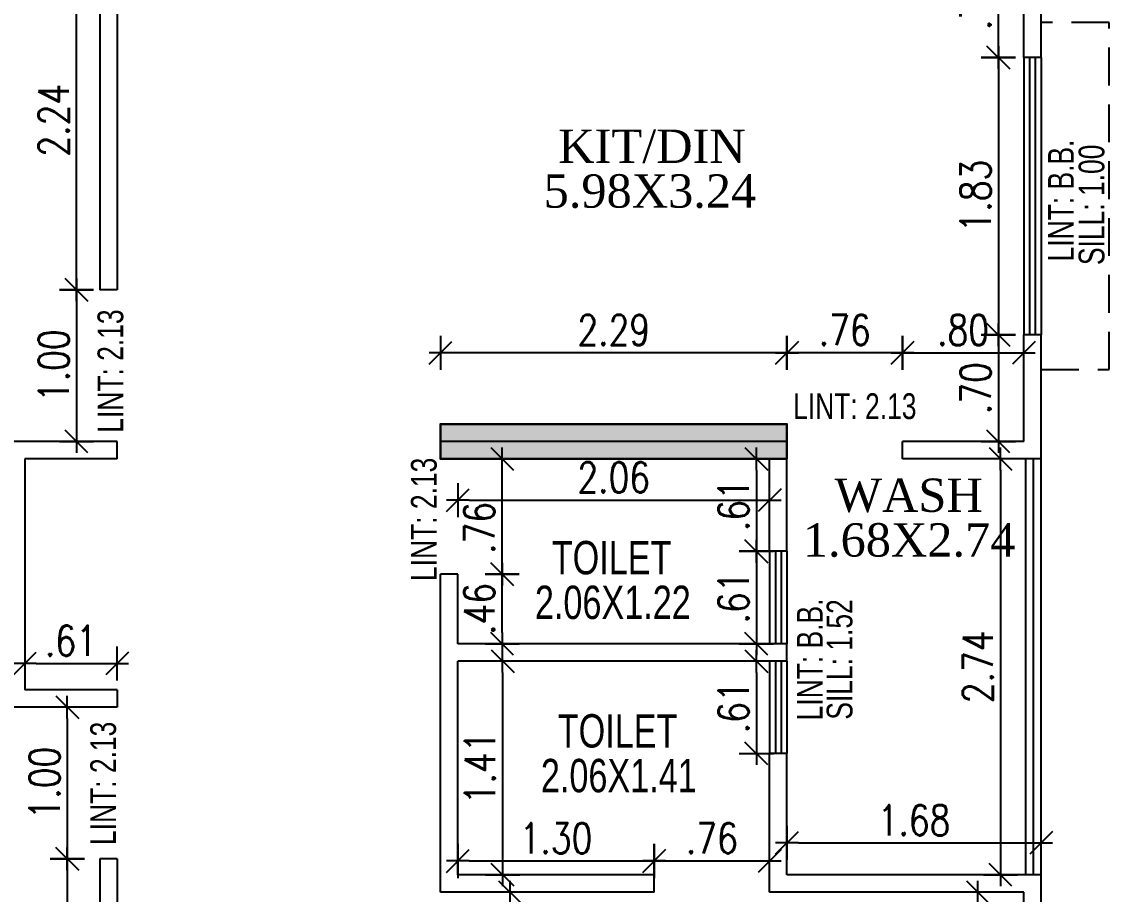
# Model space of a CAD drawing. Header units: inches. Extents: x 14331 to 14549, y 2557 to 2714.
# Drawn here: x 14389.83 to 14397.01, y 2582.8 to 2588.55 of the extents above; entities that cross this region are included whole.
import ezdxf
from ezdxf.enums import TextEntityAlignment as Align

# ---------------------------------------------------------------- set-up
doc = ezdxf.new("R2010")
doc.units = ezdxf.units.IN
doc.header["$LTSCALE"] = 0.25
doc.header["$MEASUREMENT"] = 0
doc.header["$PDMODE"] = 35
doc.linetypes.add('DASHEDX2', pattern=[1.5, 1, -0.5])
for name, color, linetype in [('dimension', 7, 'Continuous'), ('proj-internal', 1, 'DASHEDX2'), ('steel', 251, 'Continuous'), ('text-large', 7, 'Continuous'), ('wall', 7, 'Continuous'), ('windows', 96, 'Continuous'), ('WORK TEX', 6, 'Continuous')]:
    doc.layers.add(name, color=color, linetype=linetype)
doc.layers.add('P-COL', color=7, linetype='Continuous', lineweight=30)
doc.layers.add('P-COLHAT', color=8, linetype='Continuous', lineweight=25)
doc.styles.add('ARIAL', font='TIMES_0.TTF')
doc.styles.add('ARL', font='swisscl_0.ttf')
doc.styles.add('romans', font='romans.shx', dxfattribs={"width": 0.8})
doc.dimstyles.new('minitick-100', dxfattribs={"dimscale": 0.1, "dimtxt": 2, "dimasz": 0.75, "dimexe": 0.03125, "dimexo": 0.25, "dimgap": 0.5, "dimtad": 1, "dimzin": 4, "dimdsep": 46, "dimtxsty": 'romans', "dimblk1": 'MINITICK', "dimblk2": 'MINITICK', "dimsah": 1, "dimcen": 1, "dimse1": 1, "dimse2": 1, "dimclrd": 252, "dimclre": 256, "dimclrt": 256, "dimadec": 3, "dimazin": 0, "dimtfac": 0.8, "dimtix": 1, "dimtmove": 2, "dimatfit": 3, "dimfxl": 0, "dimtolj": 1, "dimtzin": 3, "dimarcsym": 0})

# ---------------------------------------------------------------- blocks, each defined once
blk = doc.blocks.new('BLC-A')
at = {"layer": 'P-COLHAT', "lineweight": 30}
blk.add_hatch(color=256, dxfattribs=at).paths.add_polyline_path([(1.1643, -3.3537), (1.1643, -3.1237), (-1.1223, -3.1237), (-1.1223, -3.3537)])
at = {"layer": 'P-COL'}
blk.add_lwpolyline([(1.1643, -3.3537), (1.1643, -3.1237), (-1.1223, -3.1237), (-1.1223, -3.3537)], close=True, dxfattribs=at)
blk = doc.blocks.new('MINITICK')
at = {"color": 7}
for p, q in [((1, 1), (-1, -1)), ((0, -1.5), (0, 1.5)), ((-1, 0), (1, 0))]:
    blk.add_line(p, q, dxfattribs=at)
blk = doc.blocks.new('*D204')
at = {"layer": 'Defpoints', "color": 0, "ltscale": 10, "transparency": 16777216}
for p in [(14390.1943, 2589.0226), (14390.3485, 2589.0226), (14390.3485, 2586.7842)]:
    blk.add_point(p, dxfattribs=at)
at = {"layer": 'dimension', "color": 252, "lineweight": -2, "ltscale": 10, "transparency": 16777216}
blk.add_line((14390.1943, 2586.8592), (14390.1943, 2588.9476), dxfattribs=at)
at = {"layer": 'dimension', "color": 252, "lineweight": -2, "ltscale": 10, "transparency": 16777216, "xscale": 0.07500000000000001, "yscale": 0.07500000000000001, "zscale": 0.07500000000000001}
for p, rotation in [((14390.1943, 2589.0226), 90), ((14390.1943, 2586.7842), 270)]:
    blk.add_blockref('MINITICK', p, dxfattribs=dict(at, rotation=rotation))
at = {"layer": 'dimension', "ltscale": 10, "transparency": 16777216, "insert": (14390.0443, 2587.9034), "char_height": 0.2, "attachment_point": 5, "rotation": 90, "style": 'romans'}
blk.add_mtext('\\A1;2.24', dxfattribs=at)
blk = doc.blocks.new('*D205')
at = {"layer": 'Defpoints', "color": 0, "ltscale": 10, "transparency": 16777216}
for p in [(14390.3485, 2586.7842), (14390.1943, 2585.7833), (14390.3485, 2585.7833)]:
    blk.add_point(p, dxfattribs=at)
at = {"layer": 'dimension', "color": 252, "lineweight": -2, "ltscale": 10, "transparency": 16777216}
blk.add_line((14390.1943, 2586.7092), (14390.1943, 2585.8583), dxfattribs=at)
at = {"layer": 'dimension', "color": 252, "lineweight": -2, "ltscale": 10, "transparency": 16777216, "xscale": 0.07500000000000001, "yscale": 0.07500000000000001, "zscale": 0.07500000000000001}
for p, rotation in [((14390.1943, 2586.7842), 90), ((14390.1943, 2585.7833), 270)]:
    blk.add_blockref('MINITICK', p, dxfattribs=dict(at, rotation=rotation))
at = {"layer": 'dimension', "ltscale": 10, "transparency": 16777216, "insert": (14390.0443, 2586.2837), "char_height": 0.2, "attachment_point": 5, "rotation": 90, "style": 'romans'}
blk.add_mtext('\\A1;1.00', dxfattribs=at)
blk = doc.blocks.new('*D208')
at = {"layer": 'Defpoints', "color": 0, "ltscale": 10, "transparency": 16777216}
for p in [(14396.2784, 2589.0226), (14396.4461, 2589.0226), (14396.4461, 2588.318)]:
    blk.add_point(p, dxfattribs=at)
at = {"layer": 'dimension', "color": 252, "lineweight": -2, "ltscale": 10, "transparency": 16777216}
blk.add_line((14396.2784, 2588.393), (14396.2784, 2588.9476), dxfattribs=at)
at = {"layer": 'dimension', "color": 252, "lineweight": -2, "ltscale": 10, "transparency": 16777216, "xscale": 0.07500000000000001, "yscale": 0.07500000000000001, "zscale": 0.07500000000000001}
for p, rotation in [((14396.2784, 2589.0226), 90), ((14396.2784, 2588.318), 270)]:
    blk.add_blockref('MINITICK', p, dxfattribs=dict(at, rotation=rotation))
at = {"layer": 'dimension', "ltscale": 10, "transparency": 16777216, "insert": (14396.1284, 2588.6703), "char_height": 0.2, "attachment_point": 5, "rotation": 90, "style": 'romans'}
blk.add_mtext('\\A1;.70', dxfattribs=at)
blk = doc.blocks.new('*D209')
at = {"layer": 'Defpoints', "color": 0, "ltscale": 10, "transparency": 16777216}
for p in [(14396.4461, 2588.318), (14396.2784, 2586.488), (14396.4461, 2586.488)]:
    blk.add_point(p, dxfattribs=at)
at = {"layer": 'dimension', "color": 252, "lineweight": -2, "ltscale": 10, "transparency": 16777216}
blk.add_line((14396.2784, 2588.243), (14396.2784, 2586.563), dxfattribs=at)
at = {"layer": 'dimension', "color": 252, "lineweight": -2, "ltscale": 10, "transparency": 16777216, "xscale": 0.07500000000000001, "yscale": 0.07500000000000001, "zscale": 0.07500000000000001}
for p, rotation in [((14396.2784, 2588.318), 90), ((14396.2784, 2586.488), 270)]:
    blk.add_blockref('MINITICK', p, dxfattribs=dict(at, rotation=rotation))
at = {"layer": 'dimension', "ltscale": 10, "transparency": 16777216, "insert": (14396.1284, 2587.403), "char_height": 0.2, "attachment_point": 5, "rotation": 90, "style": 'romans'}
blk.add_mtext('\\A1;1.83', dxfattribs=at)
blk = doc.blocks.new('*D210')
at = {"layer": 'Defpoints', "color": 0, "ltscale": 10, "transparency": 16777216}
for p in [(14396.4461, 2586.488), (14396.2784, 2585.7833), (14396.4461, 2585.7833)]:
    blk.add_point(p, dxfattribs=at)
at = {"layer": 'dimension', "color": 252, "lineweight": -2, "ltscale": 10, "transparency": 16777216}
blk.add_line((14396.2784, 2586.413), (14396.2784, 2585.8583), dxfattribs=at)
at = {"layer": 'dimension', "color": 252, "lineweight": -2, "ltscale": 10, "transparency": 16777216, "xscale": 0.07500000000000001, "yscale": 0.07500000000000001, "zscale": 0.07500000000000001}
for p, rotation in [((14396.2784, 2586.488), 90), ((14396.2784, 2585.7833), 270)]:
    blk.add_blockref('MINITICK', p, dxfattribs=dict(at, rotation=rotation))
at = {"layer": 'dimension', "ltscale": 10, "transparency": 16777216, "insert": (14396.1284, 2586.1356), "char_height": 0.2, "attachment_point": 5, "rotation": 90, "style": 'romans'}
blk.add_mtext('\\A1;.70', dxfattribs=at)
blk = doc.blocks.new('*D211')
at = {"layer": 'Defpoints', "color": 0, "ltscale": 10, "transparency": 16777216}
for p in [(14396.4461, 2586.3693), (14395.6457, 2585.7833), (14396.4461, 2585.7833)]:
    blk.add_point(p, dxfattribs=at)
at = {"layer": 'dimension', "color": 252, "lineweight": -2, "ltscale": 10, "transparency": 16777216}
blk.add_line((14395.7207, 2586.3693), (14396.3711, 2586.3693), dxfattribs=at)
at = {"layer": 'dimension', "color": 252, "lineweight": -2, "ltscale": 10, "transparency": 16777216, "xscale": 0.07500000000000001, "yscale": 0.07500000000000001, "zscale": 0.07500000000000001, "rotation": 180}
blk.add_blockref('MINITICK', (14395.6457, 2586.3693), dxfattribs=at)
at = {"layer": 'dimension', "color": 252, "lineweight": -2, "ltscale": 10, "transparency": 16777216, "xscale": 0.07500000000000001, "yscale": 0.07500000000000001, "zscale": 0.07500000000000001}
blk.add_blockref('MINITICK', (14396.4461, 2586.3693), dxfattribs=at)
at = {"layer": 'dimension', "ltscale": 10, "transparency": 16777216, "insert": (14396.0459, 2586.5193), "char_height": 0.2, "attachment_point": 5, "style": 'romans'}
blk.add_mtext('\\A1;.80', dxfattribs=at)
blk = doc.blocks.new('*D212')
at = {"layer": 'Defpoints', "color": 0, "ltscale": 10, "transparency": 16777216}
for p in [(14394.8836, 2586.3693), (14394.8836, 2585.7833), (14395.6457, 2585.7261)]:
    blk.add_point(p, dxfattribs=at)
at = {"layer": 'dimension', "color": 252, "lineweight": -2, "ltscale": 10, "transparency": 16777216}
blk.add_line((14395.5707, 2586.3693), (14394.9586, 2586.3693), dxfattribs=at)
at = {"layer": 'dimension', "color": 252, "lineweight": -2, "ltscale": 10, "transparency": 16777216, "xscale": 0.07500000000000001, "yscale": 0.07500000000000001, "zscale": 0.07500000000000001, "rotation": 180}
blk.add_blockref('MINITICK', (14394.8836, 2586.3693), dxfattribs=at)
at = {"layer": 'dimension', "color": 252, "lineweight": -2, "ltscale": 10, "transparency": 16777216, "xscale": 0.07500000000000001, "yscale": 0.07500000000000001, "zscale": 0.07500000000000001}
blk.add_blockref('MINITICK', (14395.6457, 2586.3693), dxfattribs=at)
at = {"layer": 'dimension', "ltscale": 10, "transparency": 16777216, "insert": (14395.2647, 2586.5193), "char_height": 0.2, "attachment_point": 5, "style": 'romans'}
blk.add_mtext('\\A1;.76', dxfattribs=at)
blk = doc.blocks.new('*D213')
at = {"layer": 'Defpoints', "color": 0, "ltscale": 10, "transparency": 16777216}
for p in [(14392.597, 2586.3693), (14392.597, 2585.899), (14394.8836, 2585.899)]:
    blk.add_point(p, dxfattribs=at)
at = {"layer": 'dimension', "color": 252, "lineweight": -2, "ltscale": 10, "transparency": 16777216}
blk.add_line((14394.8086, 2586.3693), (14392.672, 2586.3693), dxfattribs=at)
at = {"layer": 'dimension', "color": 252, "lineweight": -2, "ltscale": 10, "transparency": 16777216, "xscale": 0.07500000000000001, "yscale": 0.07500000000000001, "zscale": 0.07500000000000001, "rotation": 180}
blk.add_blockref('MINITICK', (14392.597, 2586.3693), dxfattribs=at)
at = {"layer": 'dimension', "color": 252, "lineweight": -2, "ltscale": 10, "transparency": 16777216, "xscale": 0.07500000000000001, "yscale": 0.07500000000000001, "zscale": 0.07500000000000001}
blk.add_blockref('MINITICK', (14394.8836, 2586.3693), dxfattribs=at)
at = {"layer": 'dimension', "ltscale": 10, "transparency": 16777216, "insert": (14393.7403, 2586.5193), "char_height": 0.2, "attachment_point": 5, "style": 'romans'}
blk.add_mtext('\\A1;2.29', dxfattribs=at)
blk = doc.blocks.new('*D214')
at = {"layer": 'Defpoints', "color": 0, "ltscale": 10, "transparency": 16777216}
for p in [(14396.0459, 2585.669), (14396.0459, 2582.9251), (14396.293, 2582.9251)]:
    blk.add_point(p, dxfattribs=at)
at = {"layer": 'dimension', "color": 252, "lineweight": -2, "ltscale": 10, "transparency": 16777216}
blk.add_line((14396.293, 2585.594), (14396.293, 2583.0001), dxfattribs=at)
at = {"layer": 'dimension', "color": 252, "lineweight": -2, "ltscale": 10, "transparency": 16777216, "xscale": 0.07500000000000001, "yscale": 0.07500000000000001, "zscale": 0.07500000000000001}
for p, rotation in [((14396.293, 2585.669), 90), ((14396.293, 2582.9251), 270)]:
    blk.add_blockref('MINITICK', p, dxfattribs=dict(at, rotation=rotation))
at = {"layer": 'dimension', "ltscale": 10, "transparency": 16777216, "insert": (14396.143, 2584.297), "char_height": 0.2, "attachment_point": 5, "rotation": 90, "style": 'romans'}
blk.add_mtext('\\A1;2.74', dxfattribs=at)
blk = doc.blocks.new('*D215')
at = {"layer": 'Defpoints', "color": 0, "ltscale": 10, "transparency": 16777216}
for p in [(14396.5604, 2583.1352), (14394.8836, 2582.9251), (14396.5604, 2582.9251)]:
    blk.add_point(p, dxfattribs=at)
at = {"layer": 'dimension', "color": 252, "lineweight": -2, "ltscale": 10, "transparency": 16777216}
blk.add_line((14394.9586, 2583.1352), (14396.4854, 2583.1352), dxfattribs=at)
at = {"layer": 'dimension', "color": 252, "lineweight": -2, "ltscale": 10, "transparency": 16777216, "xscale": 0.07500000000000001, "yscale": 0.07500000000000001, "zscale": 0.07500000000000001, "rotation": 180}
blk.add_blockref('MINITICK', (14394.8836, 2583.1352), dxfattribs=at)
at = {"layer": 'dimension', "color": 252, "lineweight": -2, "ltscale": 10, "transparency": 16777216, "xscale": 0.07500000000000001, "yscale": 0.07500000000000001, "zscale": 0.07500000000000001}
blk.add_blockref('MINITICK', (14396.5604, 2583.1352), dxfattribs=at)
at = {"layer": 'dimension', "ltscale": 10, "transparency": 16777216, "insert": (14395.722, 2583.2852), "char_height": 0.2, "attachment_point": 5, "style": 'romans'}
blk.add_mtext('\\A1;1.68', dxfattribs=at)
blk = doc.blocks.new('*D216')
at = {"layer": 'Defpoints', "color": 0, "ltscale": 10, "transparency": 16777216}
for p in [(14394.7692, 2585.669), (14394.6813, 2585.0592), (14394.7692, 2585.0592)]:
    blk.add_point(p, dxfattribs=at)
at = {"layer": 'dimension', "color": 252, "lineweight": -2, "ltscale": 10, "transparency": 16777216}
blk.add_line((14394.6813, 2585.594), (14394.6813, 2585.1342), dxfattribs=at)
at = {"layer": 'dimension', "color": 252, "lineweight": -2, "ltscale": 10, "transparency": 16777216, "xscale": 0.07500000000000001, "yscale": 0.07500000000000001, "zscale": 0.07500000000000001}
for p, rotation in [((14394.6813, 2585.669), 90), ((14394.6813, 2585.0592), 270)]:
    blk.add_blockref('MINITICK', p, dxfattribs=dict(at, rotation=rotation))
at = {"layer": 'dimension', "ltscale": 10, "transparency": 16777216, "insert": (14394.5313, 2585.3641), "char_height": 0.2, "attachment_point": 5, "rotation": 90, "style": 'romans'}
blk.add_mtext('\\A1;.61', dxfattribs=at)
blk = doc.blocks.new('*D217')
at = {"layer": 'Defpoints', "color": 0, "ltscale": 10, "transparency": 16777216}
for p in [(14394.8073, 2585.0592), (14394.6813, 2584.4495), (14394.8073, 2584.4495)]:
    blk.add_point(p, dxfattribs=at)
at = {"layer": 'dimension', "color": 252, "lineweight": -2, "ltscale": 10, "transparency": 16777216}
blk.add_line((14394.6813, 2584.9842), (14394.6813, 2584.5245), dxfattribs=at)
at = {"layer": 'dimension', "color": 252, "lineweight": -2, "ltscale": 10, "transparency": 16777216, "xscale": 0.07500000000000001, "yscale": 0.07500000000000001, "zscale": 0.07500000000000001}
for p, rotation in [((14394.6813, 2585.0592), 90), ((14394.6813, 2584.4495), 270)]:
    blk.add_blockref('MINITICK', p, dxfattribs=dict(at, rotation=rotation))
at = {"layer": 'dimension', "ltscale": 10, "transparency": 16777216, "insert": (14394.5313, 2584.7544), "char_height": 0.2, "attachment_point": 5, "rotation": 90, "style": 'romans'}
blk.add_mtext('\\A1;.61', dxfattribs=at)
blk = doc.blocks.new('*D218')
at = {"layer": 'Defpoints', "color": 0, "ltscale": 10, "transparency": 16777216}
for p in [(14394.7692, 2585.3966), (14394.7692, 2585.2957), (14392.7113, 2584.909)]:
    blk.add_point(p, dxfattribs=at)
at = {"layer": 'dimension', "color": 252, "lineweight": -2, "ltscale": 10, "transparency": 16777216}
blk.add_line((14392.7863, 2585.3966), (14394.6942, 2585.3966), dxfattribs=at)
at = {"layer": 'dimension', "color": 252, "lineweight": -2, "ltscale": 10, "transparency": 16777216, "xscale": 0.07500000000000001, "yscale": 0.07500000000000001, "zscale": 0.07500000000000001, "rotation": 180}
blk.add_blockref('MINITICK', (14392.7113, 2585.3966), dxfattribs=at)
at = {"layer": 'dimension', "color": 252, "lineweight": -2, "ltscale": 10, "transparency": 16777216, "xscale": 0.07500000000000001, "yscale": 0.07500000000000001, "zscale": 0.07500000000000001}
blk.add_blockref('MINITICK', (14394.7692, 2585.3966), dxfattribs=at)
at = {"layer": 'dimension', "ltscale": 10, "transparency": 16777216, "insert": (14393.7403, 2585.5466), "char_height": 0.2, "attachment_point": 5, "style": 'romans'}
blk.add_mtext('\\A1;2.06', dxfattribs=at)
blk = doc.blocks.new('*D219')
at = {"layer": 'Defpoints', "color": 0, "ltscale": 10, "transparency": 16777216}
for p in [(14392.7113, 2584.3351), (14392.7113, 2582.9251), (14393.0071, 2582.9251)]:
    blk.add_point(p, dxfattribs=at)
at = {"layer": 'dimension', "color": 252, "lineweight": -2, "ltscale": 10, "transparency": 16777216}
blk.add_line((14393.0071, 2584.2601), (14393.0071, 2583.0001), dxfattribs=at)
at = {"layer": 'dimension', "color": 252, "lineweight": -2, "ltscale": 10, "transparency": 16777216, "xscale": 0.07500000000000001, "yscale": 0.07500000000000001, "zscale": 0.07500000000000001}
for p, rotation in [((14393.0071, 2584.3351), 90), ((14393.0071, 2582.9251), 270)]:
    blk.add_blockref('MINITICK', p, dxfattribs=dict(at, rotation=rotation))
at = {"layer": 'dimension', "ltscale": 10, "transparency": 16777216, "insert": (14392.8571, 2583.6301), "char_height": 0.2, "attachment_point": 5, "rotation": 90, "style": 'romans'}
blk.add_mtext('\\A1;1.41', dxfattribs=at)
blk = doc.blocks.new('*D220')
at = {"layer": 'Defpoints', "color": 0, "ltscale": 10, "transparency": 16777216}
for p in [(14394.7692, 2584.3351), (14394.6813, 2583.7254), (14394.7692, 2583.7254)]:
    blk.add_point(p, dxfattribs=at)
at = {"layer": 'dimension', "color": 252, "lineweight": -2, "ltscale": 10, "transparency": 16777216}
blk.add_line((14394.6813, 2584.2601), (14394.6813, 2583.8004), dxfattribs=at)
at = {"layer": 'dimension', "color": 252, "lineweight": -2, "ltscale": 10, "transparency": 16777216, "xscale": 0.07500000000000001, "yscale": 0.07500000000000001, "zscale": 0.07500000000000001}
for p, rotation in [((14394.6813, 2584.3351), 90), ((14394.6813, 2583.7254), 270)]:
    blk.add_blockref('MINITICK', p, dxfattribs=dict(at, rotation=rotation))
at = {"layer": 'dimension', "ltscale": 10, "transparency": 16777216, "insert": (14394.5313, 2584.0303), "char_height": 0.2, "attachment_point": 5, "rotation": 90, "style": 'romans'}
blk.add_mtext('\\A1;.61', dxfattribs=at)
blk = doc.blocks.new('*D221')
at = {"layer": 'Defpoints', "color": 0, "ltscale": 10, "transparency": 16777216}
for p in [(14394.007, 2583.0161), (14392.7113, 2582.9251), (14394.007, 2582.9251)]:
    blk.add_point(p, dxfattribs=at)
at = {"layer": 'dimension', "color": 252, "lineweight": -2, "ltscale": 10, "transparency": 16777216}
blk.add_line((14392.7863, 2583.0161), (14393.932, 2583.0161), dxfattribs=at)
at = {"layer": 'dimension', "color": 252, "lineweight": -2, "ltscale": 10, "transparency": 16777216, "xscale": 0.07500000000000001, "yscale": 0.07500000000000001, "zscale": 0.07500000000000001, "rotation": 180}
blk.add_blockref('MINITICK', (14392.7113, 2583.0161), dxfattribs=at)
at = {"layer": 'dimension', "color": 252, "lineweight": -2, "ltscale": 10, "transparency": 16777216, "xscale": 0.07500000000000001, "yscale": 0.07500000000000001, "zscale": 0.07500000000000001}
blk.add_blockref('MINITICK', (14394.007, 2583.0161), dxfattribs=at)
at = {"layer": 'dimension', "ltscale": 10, "transparency": 16777216, "insert": (14393.3592, 2583.1661), "char_height": 0.2, "attachment_point": 5, "style": 'romans'}
blk.add_mtext('\\A1;1.30', dxfattribs=at)
blk = doc.blocks.new('*D222')
at = {"layer": 'Defpoints', "color": 0, "ltscale": 10, "transparency": 16777216}
for p in [(14394.7692, 2583.0161), (14394.007, 2582.8108), (14394.7692, 2582.8108)]:
    blk.add_point(p, dxfattribs=at)
at = {"layer": 'dimension', "color": 252, "lineweight": -2, "ltscale": 10, "transparency": 16777216}
blk.add_line((14394.082, 2583.0161), (14394.6942, 2583.0161), dxfattribs=at)
at = {"layer": 'dimension', "color": 252, "lineweight": -2, "ltscale": 10, "transparency": 16777216, "xscale": 0.07500000000000001, "yscale": 0.07500000000000001, "zscale": 0.07500000000000001, "rotation": 180}
blk.add_blockref('MINITICK', (14394.007, 2583.0161), dxfattribs=at)
at = {"layer": 'dimension', "color": 252, "lineweight": -2, "ltscale": 10, "transparency": 16777216, "xscale": 0.07500000000000001, "yscale": 0.07500000000000001, "zscale": 0.07500000000000001}
blk.add_blockref('MINITICK', (14394.7692, 2583.0161), dxfattribs=at)
at = {"layer": 'dimension', "ltscale": 10, "transparency": 16777216, "insert": (14394.3881, 2583.1661), "char_height": 0.2, "attachment_point": 5, "style": 'romans'}
blk.add_mtext('\\A1;.76', dxfattribs=at)
blk = doc.blocks.new('*D223')
at = {"layer": 'Defpoints', "color": 0, "ltscale": 10, "transparency": 16777216}
for p in [(14396.1045, 2582.8108), (14396.1045, 2579.6095), (14396.1428, 2579.6095)]:
    blk.add_point(p, dxfattribs=at)
at = {"layer": 'dimension', "color": 252, "lineweight": -2, "ltscale": 10, "transparency": 16777216}
blk.add_line((14396.1428, 2582.7358), (14396.1428, 2579.6845), dxfattribs=at)
at = {"layer": 'dimension', "color": 252, "lineweight": -2, "ltscale": 10, "transparency": 16777216, "xscale": 0.07500000000000001, "yscale": 0.07500000000000001, "zscale": 0.07500000000000001}
for p, rotation in [((14396.1428, 2582.8108), 90), ((14396.1428, 2579.6095), 270)]:
    blk.add_blockref('MINITICK', p, dxfattribs=dict(at, rotation=rotation))
at = {"layer": 'dimension', "ltscale": 10, "transparency": 16777216, "insert": (14395.9928, 2581.2101), "char_height": 0.2, "attachment_point": 5, "rotation": 90, "style": 'romans'}
blk.add_mtext('\\A1;3.20', dxfattribs=at)
blk = doc.blocks.new('*D228')
at = {"layer": 'Defpoints', "color": 0, "ltscale": 10, "transparency": 16777216}
for p in [(14392.7113, 2582.8108), (14393.0557, 2582.8108), (14392.7113, 2581.8099)]:
    blk.add_point(p, dxfattribs=at)
at = {"layer": 'dimension', "color": 252, "lineweight": -2, "ltscale": 10, "transparency": 16777216}
blk.add_line((14393.0557, 2581.8849), (14393.0557, 2582.7358), dxfattribs=at)
at = {"layer": 'dimension', "color": 252, "lineweight": -2, "ltscale": 10, "transparency": 16777216, "xscale": 0.07500000000000001, "yscale": 0.07500000000000001, "zscale": 0.07500000000000001}
for p, rotation in [((14393.0557, 2582.8108), 90), ((14393.0557, 2581.8099), 270)]:
    blk.add_blockref('MINITICK', p, dxfattribs=dict(at, rotation=rotation))
at = {"layer": 'dimension', "ltscale": 10, "transparency": 16777216, "insert": (14392.9057, 2582.3103), "char_height": 0.2, "attachment_point": 5, "rotation": 90, "style": 'romans'}
blk.add_mtext('\\A1;1.00', dxfattribs=at)
blk = doc.blocks.new('*D233')
at = {"layer": 'Defpoints', "color": 0, "ltscale": 10, "transparency": 16777216}
for p in [(14390.3485, 2583.0294), (14390.1342, 2579.6095), (14390.3485, 2579.6095)]:
    blk.add_point(p, dxfattribs=at)
at = {"layer": 'dimension', "color": 252, "lineweight": -2, "ltscale": 10, "transparency": 16777216}
blk.add_line((14390.1342, 2582.9544), (14390.1342, 2579.6845), dxfattribs=at)
at = {"layer": 'dimension', "color": 252, "lineweight": -2, "ltscale": 10, "transparency": 16777216, "xscale": 0.07500000000000001, "yscale": 0.07500000000000001, "zscale": 0.07500000000000001}
for p, rotation in [((14390.1342, 2583.0294), 90), ((14390.1342, 2579.6095), 270)]:
    blk.add_blockref('MINITICK', p, dxfattribs=dict(at, rotation=rotation))
at = {"layer": 'dimension', "ltscale": 10, "transparency": 16777216, "insert": (14389.9842, 2581.3195), "char_height": 0.2, "attachment_point": 5, "rotation": 90, "style": 'romans'}
blk.add_mtext('\\A1;3.42', dxfattribs=at)
blk = doc.blocks.new('*D234')
at = {"layer": 'Defpoints', "color": 0, "ltscale": 10, "transparency": 16777216}
for p in [(14390.4628, 2584.0303), (14390.1342, 2583.0294), (14390.4628, 2583.0294)]:
    blk.add_point(p, dxfattribs=at)
at = {"layer": 'dimension', "color": 252, "lineweight": -2, "ltscale": 10, "transparency": 16777216}
blk.add_line((14390.1342, 2583.9553), (14390.1342, 2583.1044), dxfattribs=at)
at = {"layer": 'dimension', "color": 252, "lineweight": -2, "ltscale": 10, "transparency": 16777216, "xscale": 0.07500000000000001, "yscale": 0.07500000000000001, "zscale": 0.07500000000000001}
for p, rotation in [((14390.1342, 2584.0303), 90), ((14390.1342, 2583.0294), 270)]:
    blk.add_blockref('MINITICK', p, dxfattribs=dict(at, rotation=rotation))
at = {"layer": 'dimension', "ltscale": 10, "transparency": 16777216, "insert": (14389.9842, 2583.5298), "char_height": 0.2, "attachment_point": 5, "rotation": 90, "style": 'romans'}
blk.add_mtext('\\A1;1.00', dxfattribs=at)
blk = doc.blocks.new('*D243')
at = {"layer": 'Defpoints', "color": 0, "ltscale": 10, "transparency": 16777216}
for p in [(14390.4628, 2584.319), (14389.8531, 2584.1446), (14390.4628, 2584.1446)]:
    blk.add_point(p, dxfattribs=at)
at = {"layer": 'dimension', "color": 252, "lineweight": -2, "ltscale": 10, "transparency": 16777216}
blk.add_line((14389.9281, 2584.319), (14390.3878, 2584.319), dxfattribs=at)
at = {"layer": 'dimension', "color": 252, "lineweight": -2, "ltscale": 10, "transparency": 16777216, "xscale": 0.07500000000000001, "yscale": 0.07500000000000001, "zscale": 0.07500000000000001, "rotation": 180}
blk.add_blockref('MINITICK', (14389.8531, 2584.319), dxfattribs=at)
at = {"layer": 'dimension', "color": 252, "lineweight": -2, "ltscale": 10, "transparency": 16777216, "xscale": 0.07500000000000001, "yscale": 0.07500000000000001, "zscale": 0.07500000000000001}
blk.add_blockref('MINITICK', (14390.4628, 2584.319), dxfattribs=at)
at = {"layer": 'dimension', "ltscale": 10, "transparency": 16777216, "insert": (14390.1579, 2584.469), "char_height": 0.2, "attachment_point": 5, "style": 'romans'}
blk.add_mtext('\\A1;.61', dxfattribs=at)
blk = doc.blocks.new('*D2024')
at = {"layer": 'Defpoints', "color": 0, "ltscale": 10, "transparency": 16777216}
for p in [(14392.7113, 2584.909), (14393.0032, 2584.909), (14392.7113, 2584.4495)]:
    blk.add_point(p, dxfattribs=at)
at = {"layer": 'dimension', "color": 252, "lineweight": -2, "ltscale": 10, "transparency": 16777216}
blk.add_line((14393.0032, 2584.5245), (14393.0032, 2584.834), dxfattribs=at)
at = {"layer": 'dimension', "color": 252, "lineweight": -2, "ltscale": 10, "transparency": 16777216, "xscale": 0.07500000000000001, "yscale": 0.07500000000000001, "zscale": 0.07500000000000001}
for p, rotation in [((14393.0032, 2584.909), 90), ((14393.0032, 2584.4495), 270)]:
    blk.add_blockref('MINITICK', p, dxfattribs=dict(at, rotation=rotation))
at = {"layer": 'dimension', "ltscale": 10, "transparency": 16777216, "insert": (14392.8532, 2584.6792), "char_height": 0.2, "attachment_point": 5, "rotation": 90, "style": 'romans'}
blk.add_mtext('\\A1;.46', dxfattribs=at)
blk = doc.blocks.new('*D2025')
at = {"layer": 'Defpoints', "color": 0, "ltscale": 10, "transparency": 16777216}
for p in [(14392.6541, 2585.669), (14393.0032, 2585.669), (14392.6541, 2584.909)]:
    blk.add_point(p, dxfattribs=at)
at = {"layer": 'dimension', "color": 252, "lineweight": -2, "ltscale": 10, "transparency": 16777216}
blk.add_line((14393.0032, 2584.984), (14393.0032, 2585.594), dxfattribs=at)
at = {"layer": 'dimension', "color": 252, "lineweight": -2, "ltscale": 10, "transparency": 16777216, "xscale": 0.07500000000000001, "yscale": 0.07500000000000001, "zscale": 0.07500000000000001}
for p, rotation in [((14393.0032, 2585.669), 90), ((14393.0032, 2584.909), 270)]:
    blk.add_blockref('MINITICK', p, dxfattribs=dict(at, rotation=rotation))
at = {"layer": 'dimension', "ltscale": 10, "transparency": 16777216, "insert": (14392.8532, 2585.2139), "char_height": 0.2, "attachment_point": 5, "rotation": 90, "style": 'romans'}
blk.add_mtext('\\A1;.76', dxfattribs=at)

msp = doc.modelspace()

# ---------------------------------------------------------------- linework, layer by layer
at = {"layer": 'proj-internal'}
msp.add_lwpolyline([(14396.5604, 2586.258), (14397.0104, 2586.258), (14397.0104, 2588.548), (14396.5604, 2588.548)], dxfattribs=at)
at = {"layer": 'steel'}
for p, q in [((14396.4588, 2582.9251), (14396.4588, 2585.669)), ((14396.5096, 2582.9251), (14396.5096, 2585.669))]:
    msp.add_line(p, q, dxfattribs=at)
at = {"layer": 'steel', "color": 34}
msp.add_line((14396.5604, 2582.9251), (14396.5604, 2585.669), dxfattribs=at)
at = {"layer": 'wall'}
for p, q in [((14396.5604, 2588.318), (14396.5604, 2592.605)), ((14390.3485, 2589.0226), (14390.3485, 2586.7842)), ((14390.4628, 2589.0226), (14390.4628, 2586.7842)), ((14396.4461, 2588.318), (14396.4461, 2589.0226)), ((14396.5604, 2588.318), (14396.4461, 2588.318)), ((14390.4628, 2586.7842), (14390.3485, 2586.7842)), ((14396.4461, 2585.7833), (14396.4461, 2586.488)), ((14396.5604, 2586.488), (14396.4461, 2586.488)), ((14396.5604, 2585.669), (14396.5604, 2586.488)), ((14390.4628, 2585.7833), (14386.69, 2585.7833)), ((14390.4628, 2585.669), (14390.4628, 2585.7833)), ((14394.8836, 2585.7833), (14392.597, 2585.7833)), ((14392.597, 2585.669), (14392.597, 2585.7833)), ((14394.8836, 2585.0592), (14394.8836, 2585.7833)), ((14395.6457, 2585.669), (14395.6457, 2585.7833)), ((14396.4461, 2585.7833), (14395.6457, 2585.7833)), ((14390.4628, 2585.669), (14389.8531, 2585.669)), ((14389.8531, 2585.669), (14389.8531, 2584.1446)), ((14394.7692, 2585.669), (14392.597, 2585.669)), ((14394.7692, 2585.0592), (14394.7692, 2585.669)), ((14396.4461, 2585.669), (14395.6457, 2585.669)), ((14396.5604, 2585.669), (14396.4461, 2585.669)), ((14394.8836, 2585.0592), (14394.7692, 2585.0592)), ((14392.597, 2582.8108), (14392.597, 2584.909)), ((14392.7113, 2584.909), (14392.597, 2584.909)), ((14392.7113, 2584.4495), (14392.7113, 2584.909)), ((14394.8836, 2584.4495), (14392.7113, 2584.4495)), ((14394.8836, 2584.3351), (14394.8836, 2584.4495)), ((14392.7113, 2582.9251), (14392.7113, 2584.3351)), ((14394.8836, 2584.3351), (14392.7113, 2584.3351)), ((14390.4628, 2584.1446), (14389.8531, 2584.1446)), ((14390.4628, 2584.1446), (14390.4628, 2584.0303)), ((14390.4628, 2584.0303), (14389.129, 2584.0303)), ((14394.7692, 2582.8108), (14394.7692, 2583.7254)), ((14394.8836, 2583.7254), (14394.7692, 2583.7254)), ((14394.8836, 2582.9251), (14394.8836, 2583.7254)), ((14390.4628, 2583.0294), (14390.3485, 2583.0294)), ((14390.3485, 2583.0294), (14390.3485, 2579.6095)), ((14390.4628, 2583.0294), (14390.4628, 2579.4952)), ((14394.007, 2582.9251), (14392.7113, 2582.9251)), ((14394.007, 2582.8108), (14394.007, 2582.9251)), ((14396.5604, 2582.9251), (14394.8836, 2582.9251)), ((14396.5604, 2579.4952), (14396.5604, 2582.9251)), ((14394.007, 2582.8108), (14392.597, 2582.8108)), ((14396.4461, 2582.8108), (14394.7692, 2582.8108)), ((14396.4461, 2579.6095), (14396.4461, 2582.8108))]:
    msp.add_line(p, q, dxfattribs=at)
at = {"layer": 'windows'}
for p, q in [((14396.4461, 2588.318), (14396.4461, 2586.488)), ((14396.4842, 2588.318), (14396.4842, 2586.488)), ((14396.5223, 2588.318), (14396.5223, 2586.488)), ((14396.5604, 2588.318), (14396.5604, 2586.488)), ((14394.7692, 2585.0592), (14394.7692, 2584.4495)), ((14394.8073, 2585.0592), (14394.8073, 2584.4495)), ((14394.8454, 2585.0592), (14394.8454, 2584.4495)), ((14394.8836, 2585.0592), (14394.8836, 2584.4495)), ((14394.7692, 2584.3351), (14394.7692, 2583.7254)), ((14394.8073, 2584.3351), (14394.8073, 2583.7254)), ((14394.8454, 2584.3351), (14394.8454, 2583.7254)), ((14394.8836, 2584.3351), (14394.8836, 2583.7254))]:
    msp.add_line(p, q, dxfattribs=at)

# ---------------------------------------------------------------- block references
at = {"layer": 'P-COLHAT'}
msp.add_blockref('BLC-A', (14393.7192, 2589.0226), dxfattribs=at)

# ---------------------------------------------------------------- texts
at = {"layer": 'text-large'}
for s, style, p in [('KIT/DIN', 'ARIAL', (14393.9927, 2587.7318)), ('5.98X3.24', 'ARIAL', (14393.9791, 2587.4367)), ('WASH', 'ARIAL', (14395.6864, 2585.4296)), ('1.68X2.74', 'ARIAL', (14395.6897, 2585.1345)), ('TOILET', 'ARL', (14393.726, 2585.0176)), ('2.06X1.22', 'ARL', (14393.7343, 2584.7226)), ('TOILET', 'ARL', (14393.7655, 2583.8746)), ('2.06X1.41', 'ARL', (14393.7737, 2583.5795))]:
    msp.add_text(s, height=0.22, dxfattribs=dict(at, style=style)).set_placement(p, align=Align.MIDDLE_CENTER)
at = {"layer": 'WORK TEX', "style": 'ARL'}
for s, p in [('LINT: B.B.', (14396.6915, 2587.374)), ('SILL: 1.00', (14396.8933, 2587.3454)), ('LINT: 2.13', (14390.4183, 2586.2485)), ('LINT: 2.13', (14392.4869, 2585.2701)), ('LINT: B.B.', (14395.0341, 2584.3458)), ('SILL: 1.52', (14395.2306, 2584.3458)), ('LINT: 2.13', (14390.3705, 2583.5283))]:
    msp.add_text(s, height=0.17, rotation=90, dxfattribs=at).set_placement(p, align=Align.MIDDLE_CENTER)
msp.add_text('LINT: 2.13', height=0.17, dxfattribs=at).set_placement((14395.3313, 2586.0169), align=Align.MIDDLE_CENTER)

# ---------------------------------------------------------------- dimensions: what is measured, and where the dimension line sits
at = {"layer": 'dimension', "ltscale": 10}
for base, p1, p2, picture, middle in [((14390.1943, 2589.0226), (14390.3485, 2586.7842), (14390.3485, 2589.0226), '*D204', (14390.0443, 2587.9034)), ((14396.2784, 2589.0226), (14396.4461, 2588.318), (14396.4461, 2589.0226), '*D208', (14396.1284, 2588.6703)), ((14396.2784, 2586.488), (14396.4461, 2588.318), (14396.4461, 2586.488), '*D209', (14396.1284, 2587.403)), ((14390.1943, 2585.7833), (14390.3485, 2586.7842), (14390.3485, 2585.7833), '*D205', (14390.0443, 2586.2837)), ((14396.2784, 2585.7833), (14396.4461, 2586.488), (14396.4461, 2585.7833), '*D210', (14396.1284, 2586.1356)), ((14394.6813, 2585.0592), (14394.7692, 2585.669), (14394.7692, 2585.0592), '*D216', (14394.5313, 2585.3641)), ((14396.293, 2582.9251), (14396.0459, 2585.669), (14396.0459, 2582.9251), '*D214', (14396.143, 2584.297)), ((14394.6813, 2584.4495), (14394.8073, 2585.0592), (14394.8073, 2584.4495), '*D217', (14394.5313, 2584.7544)), ((14393.0032, 2584.909), (14392.7113, 2584.4495), (14392.7113, 2584.909), '*D2024', (14392.8532, 2584.6792)), ((14393.0071, 2582.9251), (14392.7113, 2584.3351), (14392.7113, 2582.9251), '*D219', (14392.8571, 2583.6301)), ((14394.6813, 2583.7254), (14394.7692, 2584.3351), (14394.7692, 2583.7254), '*D220', (14394.5313, 2584.0303)), ((14390.1342, 2583.0294), (14390.4628, 2584.0303), (14390.4628, 2583.0294), '*D234', (14389.9842, 2583.5298)), ((14390.1342, 2579.6095), (14390.3485, 2583.0294), (14390.3485, 2579.6095), '*D233', (14389.9842, 2581.3195)), ((14393.0557, 2582.8108), (14392.7113, 2581.8099), (14392.7113, 2582.8108), '*D228', (14392.9057, 2582.3103)), ((14396.1428, 2579.6095), (14396.1045, 2582.8108), (14396.1045, 2579.6095), '*D223', (14395.9928, 2581.2101))]:
    dim = msp.add_linear_dim(base=base, p1=p1, p2=p2, angle=90, dimstyle='minitick-100', dxfattribs=at)
    dim.commit()
    dim.dimension.update_dxf_attribs({"geometry": picture, "text_midpoint": middle})
for base, p1, p2, picture, middle in [((14392.597, 2586.3693), (14394.8836, 2585.899), (14392.597, 2585.899), '*D213', (14393.7403, 2586.5193)), ((14394.8836, 2586.3693), (14395.6457, 2585.7261), (14394.8836, 2585.7833), '*D212', (14395.2647, 2586.5193)), ((14396.4461, 2586.3693), (14395.6457, 2585.7833), (14396.4461, 2585.7833), '*D211', (14396.0459, 2586.5193)), ((14394.7692, 2585.3966), (14392.7113, 2584.909), (14394.7692, 2585.2957), '*D218', (14393.7403, 2585.5466)), ((14390.4628, 2584.319), (14389.8531, 2584.1446), (14390.4628, 2584.1446), '*D243', (14390.1579, 2584.469)), ((14396.5604, 2583.1352), (14394.8836, 2582.9251), (14396.5604, 2582.9251), '*D215', (14395.722, 2583.2852)), ((14394.007, 2583.0161), (14392.7113, 2582.9251), (14394.007, 2582.9251), '*D221', (14393.3592, 2583.1661)), ((14394.7692, 2583.0161), (14394.007, 2582.8108), (14394.7692, 2582.8108), '*D222', (14394.3881, 2583.1661))]:
    dim = msp.add_linear_dim(base=base, p1=p1, p2=p2, dimstyle='minitick-100', dxfattribs=at)
    dim.commit()
    dim.dimension.update_dxf_attribs({"geometry": picture, "text_midpoint": middle})
dim = msp.add_linear_dim(base=(14393.0032, 2585.669), p1=(14392.6541, 2584.909), p2=(14392.6541, 2585.669), angle=90, dimstyle='minitick-100', dxfattribs=at)
dim.commit()
dim.dimension.update_dxf_attribs({"geometry": '*D2025', "text_midpoint": (14392.8532, 2585.2139), "dimtype": 160})

doc.saveas('drawing.dxf')
